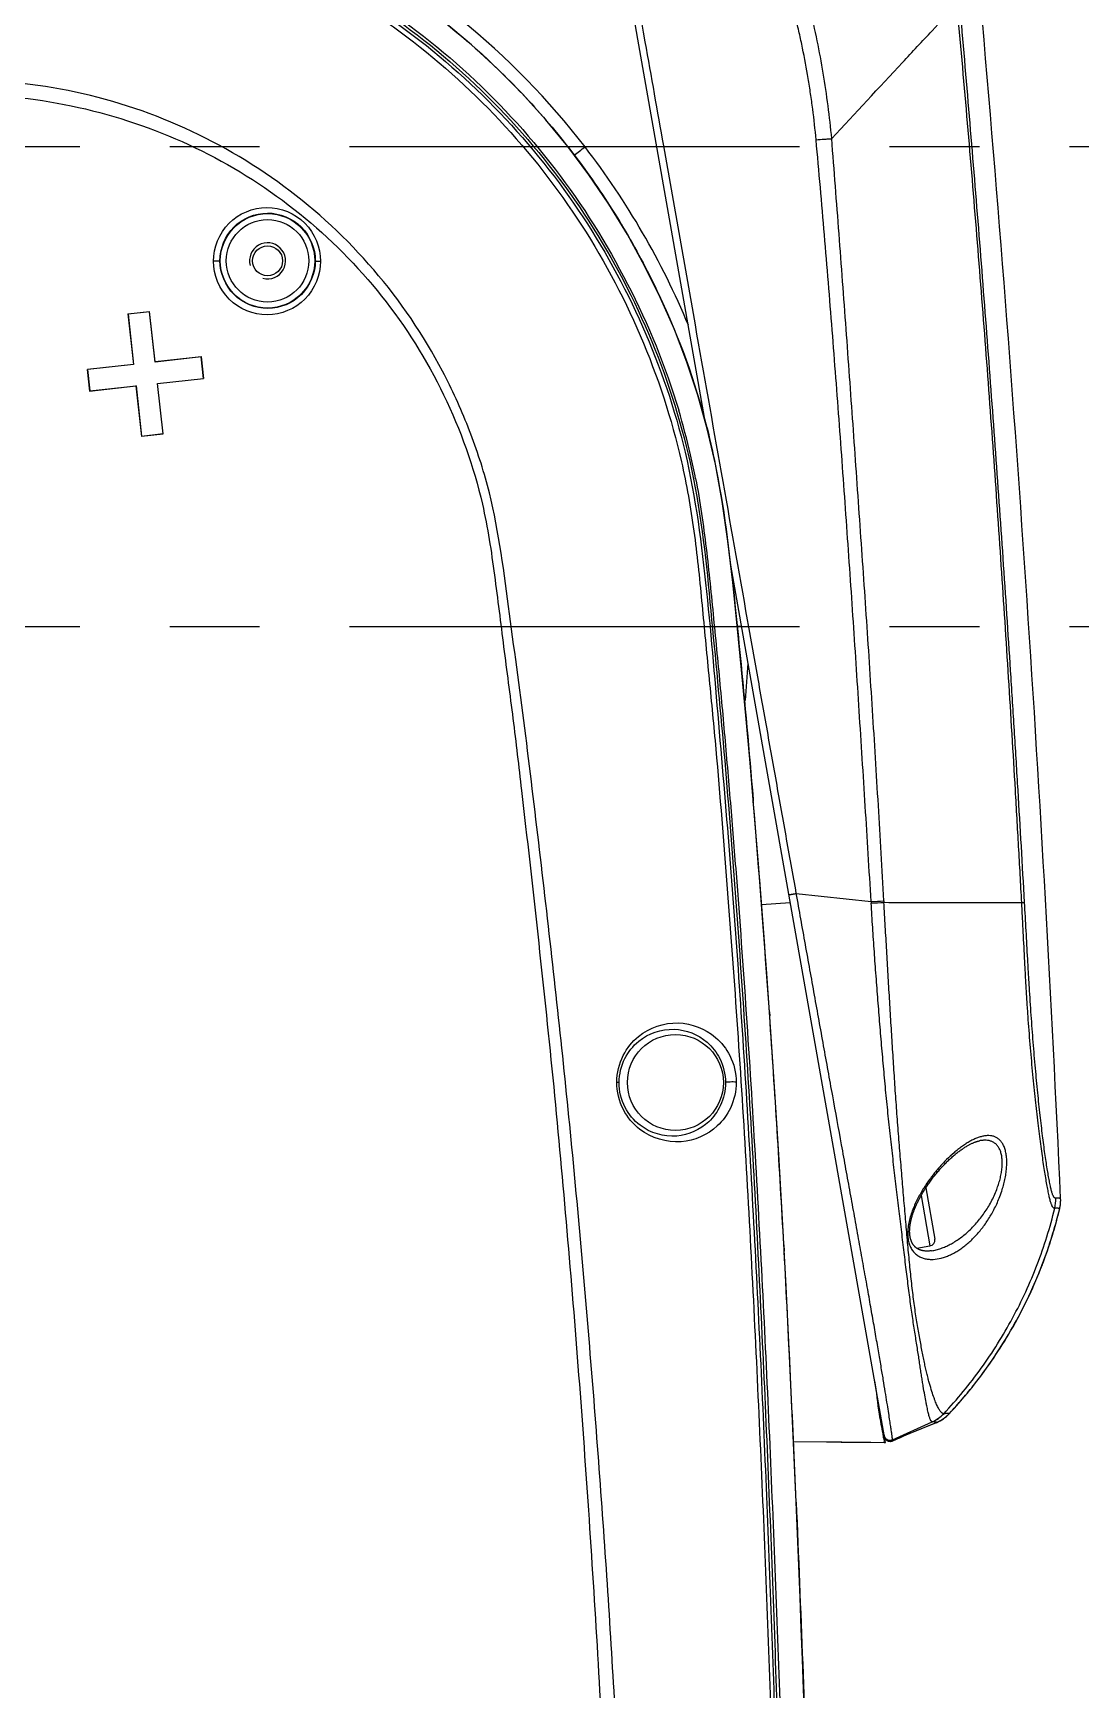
# Model space of a CAD drawing. Header units: millimetres. Extents: x 5828 to 6704, y 123 to 421.
# Drawn here: x 6558.09 to 6562.46, y 360.42 to 367.33 of the extents above; entities that cross this region are included whole.
import ezdxf

# ---------------------------------------------------------------- set-up
doc = ezdxf.new("R2010")
doc.units = ezdxf.units.MM
doc.linetypes.add('CENTER', pattern=[0.6, 0.375, -0.075, 0.075, -0.075])
for name, color, linetype in [('中心线', 7, 'Continuous'), ('外形图', 7, 'Continuous'), ('运动范围', 7, 'Continuous')]:
    doc.layers.add(name, color=color, linetype=linetype)

msp = doc.modelspace()

# ---------------------------------------------------------------- linework, layer by layer
at = {"layer": '中心线', "linetype": 'CENTER', "ltscale": 5}
for p, q in [((6564.2883, 366.8553), (6521.5298, 366.8553)), ((6564.2883, 364.8553), (6553.5422, 364.8553))]:
    msp.add_line(p, q, dxfattribs=at)
at = {"layer": '外形图', "linetype": 'ByBlock'}
for p, q in [((6560.8972, 365.7036), (6560.2181, 369.5553)), ((6560.8542, 366.1137), (6560.7222, 366.8603)), ((6558.4894, 366.1588), (6558.5794, 366.1688)), ((6558.4899, 366.1584), (6558.4894, 366.1588)), ((6558.4894, 366.1588), (6558.5127, 365.9487)), ((6558.579, 366.1683), (6558.4899, 366.1584)), ((6558.4899, 366.1584), (6558.5132, 365.9483)), ((6558.579, 366.1683), (6558.5794, 366.1688)), ((6558.6024, 365.9582), (6558.579, 366.1683)), ((6558.6027, 365.9587), (6558.5794, 366.1688)), ((6558.5132, 365.9483), (6558.3211, 365.927)), ((6558.5127, 365.9487), (6558.3217, 365.9275)), ((6558.5132, 365.9483), (6558.5127, 365.9487)), ((6558.7944, 365.9795), (6558.6024, 365.9582)), ((6558.6024, 365.9582), (6558.6027, 365.9587)), ((6558.7959, 365.9801), (6558.6027, 365.9587)), ((6558.7944, 365.9795), (6558.7948, 365.98)), ((6558.8043, 365.8904), (6558.7944, 365.9795)), ((6558.7948, 365.98), (6558.8048, 365.89)), ((6558.3211, 365.927), (6558.3206, 365.9274)), ((6558.3306, 365.8373), (6558.3206, 365.9274)), ((6558.3211, 365.927), (6558.331, 365.8378)), ((6558.6123, 365.869), (6558.8043, 365.8904)), ((6558.6127, 365.8686), (6558.8037, 365.8899)), ((6558.8043, 365.8904), (6558.8048, 365.89)), ((6558.3295, 365.8372), (6558.5227, 365.8586)), ((6558.331, 365.8378), (6558.3306, 365.8373)), ((6558.331, 365.8378), (6558.5231, 365.8591)), ((6558.5231, 365.8591), (6558.5227, 365.8586)), ((6558.5227, 365.8586), (6558.546, 365.6486)), ((6558.5231, 365.8591), (6558.5464, 365.649)), ((6558.6123, 365.869), (6558.6127, 365.8686)), ((6558.6356, 365.6589), (6558.6123, 365.869)), ((6558.6361, 365.6586), (6558.6127, 365.8686)), ((6560.9022, 365.6862), (6560.9025, 365.6851)), ((6560.9025, 365.6851), (6560.9028, 365.6841)), ((6558.6361, 365.6586), (6558.546, 365.6486)), ((6558.5464, 365.649), (6558.546, 365.6486)), ((6558.5464, 365.649), (6558.6356, 365.6589)), ((6558.6356, 365.6589), (6558.6361, 365.6586)), ((6561.6463, 361.4551), (6561.0015, 365.1124)), ((6561.0192, 364.9502), (6561.0208, 364.9352)), ((6561.0466, 364.8565), (6561.0284, 364.8565)), ((6561.076, 364.8615), (6561.0721, 364.8836)), ((6561.1035, 364.7068), (6561.076, 364.8615)), ((6561.095, 364.1368), (6561.0958, 364.1271)), ((6561.275, 363.7432), (6561.5868, 363.7094)), ((6561.1302, 363.6967), (6561.2496, 363.7053)), ((6562.2145, 363.7049), (6562.2264, 363.7056)), ((6561.1629, 363.2502), (6561.1641, 363.2336)), ((6561.8146, 362.5163), (6561.8523, 362.3027)), ((6561.795, 362.4838), (6561.832, 362.2738)), ((6562.3727, 362.4297), (6562.3727, 362.4298)), ((6562.3761, 362.4505), (6562.3761, 362.4506)), ((6562.3768, 362.461), (6562.3768, 362.4611)), ((6561.2229, 362.2791), (6561.2244, 362.2518)), ((6561.7776, 362.2642), (6561.832, 362.2738)), ((6562.2694, 362.1208), (6562.2694, 362.1208)), ((6561.86, 361.5387), (6561.6759, 361.4627)), ((6561.6761, 361.4662), (6561.8417, 361.5407)), ((6561.842, 361.5407), (6561.8417, 361.5407)), ((6561.8597, 361.5384), (6561.86, 361.5387)), ((6561.9123, 361.5748), (6561.9123, 361.5749)), ((6561.2632, 361.4584), (6561.4051, 361.4571)), ((6561.4011, 361.4578), (6561.4012, 361.4578)), ((6561.4012, 361.4578), (6561.4652, 361.457)), ((6561.4051, 361.4571), (6561.4101, 361.457)), ((6561.4101, 361.457), (6561.4147, 361.457)), ((6561.4101, 361.457), (6561.4138, 361.457)), ((6561.4138, 361.457), (6561.4154, 361.457)), ((6561.4146, 361.457), (6561.4624, 361.4566)), ((6561.4147, 361.457), (6561.4237, 361.4569)), ((6561.4154, 361.457), (6561.4174, 361.457)), ((6561.4174, 361.457), (6561.5488, 361.4559)), ((6561.4623, 361.4566), (6561.4744, 361.4565)), ((6561.4624, 361.4566), (6561.5862, 361.4556)), ((6561.4951, 361.4566), (6561.6417, 361.4549)), ((6561.6443, 361.4549), (6561.6464, 361.4549)), ((6561.6767, 361.4617), (6561.7072, 361.4752)), ((6561.7058, 361.4746), (6561.7088, 361.4759)), ((6561.7088, 361.4759), (6561.7229, 361.4818)), ((6561.7229, 361.4818), (6561.7496, 361.4929)), ((6561.7496, 361.4929), (6561.8014, 361.5143)), ((6561.2744, 361.2063), (6561.2744, 361.2063))]:
    msp.add_line(p, q, dxfattribs=at)
for points in [[(6560.9038, 365.6801), (6560.8644, 365.8206), (6560.8189, 365.958), (6560.7668, 366.0935), (6560.7079, 366.2277), (6560.6426, 366.36), (6560.571, 366.4897), (6560.4935, 366.6161), (6560.4105, 366.7385), (6560.3222, 366.8567), (6560.229, 366.9701), (6560.131, 367.0786), (6560.0282, 367.1823), (6559.9207, 367.2812), (6559.8086, 367.3752)], [(6561.2744, 361.2063), (6561.2608, 361.5145), (6561.2467, 361.815), (6561.2322, 362.1051), (6561.2171, 362.3851), (6561.2015, 362.6552), (6561.1853, 362.9157), (6561.1687, 363.1669), (6561.1517, 363.409), (6561.1344, 363.6422), (6561.1171, 363.8665), (6561.0997, 364.0816), (6561.0822, 364.2875), (6561.0643, 364.4852), (6561.0463, 364.6756), (6561.0283, 364.8601), (6561.01, 365.039), (6560.99, 365.2115), (6560.9662, 365.3767), (6560.9376, 365.5331), (6560.9038, 365.6801)], [(6561.8123, 362.5126), (6561.8148, 362.5165), (6561.8174, 362.5205), (6561.82, 362.5244), (6561.8227, 362.5284), (6561.8255, 362.5324), (6561.8282, 362.5363), (6561.8311, 362.5403), (6561.834, 362.5443), (6561.8369, 362.5483), (6561.8399, 362.5523), (6561.8429, 362.5563), (6561.8459, 362.5602), (6561.849, 362.5642), (6561.8522, 362.5681), (6561.8553, 362.5721), (6561.8586, 362.576), (6561.8618, 362.5799), (6561.8651, 362.5838), (6561.8684, 362.5876), (6561.8717, 362.5914), (6561.875, 362.5952), (6561.8784, 362.5989), (6561.8818, 362.6026), (6561.8852, 362.6063), (6561.8886, 362.6099), (6561.892, 362.6135), (6561.8954, 362.617), (6561.8989, 362.6205), (6561.9023, 362.6239), (6561.9058, 362.6273), (6561.9092, 362.6306), (6561.9126, 362.6339), (6561.9161, 362.6371), (6561.9195, 362.6402), (6561.9229, 362.6433), (6561.9263, 362.6463), (6561.9297, 362.6493), (6561.9331, 362.6522), (6561.9365, 362.655), (6561.9398, 362.6578), (6561.9432, 362.6604), (6561.9464, 362.663), (6561.9497, 362.6656), (6561.9529, 362.6681), (6561.9562, 362.6704), (6561.9593, 362.6728), (6561.9625, 362.675), (6561.9656, 362.6772), (6561.9687, 362.6794), (6561.9718, 362.6814), (6561.9748, 362.6834), (6561.9778, 362.6853), (6561.9808, 362.6872), (6561.9837, 362.6889), (6561.9865, 362.6906), (6561.9893, 362.6922), (6561.9921, 362.6938), (6561.9949, 362.6953), (6561.9975, 362.6967), (6562.0002, 362.6981), (6562.0028, 362.6994), (6562.0054, 362.7006), (6562.0079, 362.7018), (6562.0104, 362.7029), (6562.0128, 362.7039), (6562.0152, 362.7049), (6562.0176, 362.7059), (6562.0199, 362.7067), (6562.0222, 362.7076), (6562.0244, 362.7083), (6562.0266, 362.709), (6562.0287, 362.7097), (6562.0308, 362.7103), (6562.0328, 362.7108), (6562.0348, 362.7113), (6562.0368, 362.7118), (6562.0385, 362.7122)], [(6561.7717, 362.4365), (6561.7731, 362.4398), (6561.7745, 362.4431), (6561.776, 362.4465), (6561.7776, 362.4498), (6561.7792, 362.4533), (6561.7809, 362.4567), (6561.7826, 362.4602), (6561.7843, 362.4638), (6561.7862, 362.4674), (6561.788, 362.471), (6561.79, 362.4746), (6561.7919, 362.4783), (6561.794, 362.482), (6561.7961, 362.4857), (6561.7982, 362.4895), (6561.8004, 362.4933), (6561.8027, 362.4971), (6561.805, 362.5009), (6561.8074, 362.5048), (6561.8098, 362.5087), (6561.8123, 362.5126)], [(6561.7776, 362.2642), (6561.7762, 362.2652), (6561.7747, 362.2662), (6561.7734, 362.2673), (6561.7721, 362.2684), (6561.7708, 362.2695), (6561.7696, 362.2706), (6561.7685, 362.2717), (6561.7674, 362.2729), (6561.7663, 362.2741), (6561.7653, 362.2753), (6561.7643, 362.2765), (6561.7633, 362.2777), (6561.7624, 362.279), (6561.7615, 362.2802), (6561.7607, 362.2815), (6561.7599, 362.2828), (6561.7591, 362.2841), (6561.7584, 362.2854), (6561.7577, 362.2867), (6561.757, 362.288), (6561.7563, 362.2893), (6561.7557, 362.2906), (6561.7551, 362.292), (6561.7546, 362.2933), (6561.754, 362.2947), (6561.7535, 362.2961), (6561.753, 362.2975), (6561.7525, 362.299), (6561.7521, 362.3004), (6561.7516, 362.3019), (6561.7512, 362.3034), (6561.7508, 362.3049), (6561.7504, 362.3064), (6561.7501, 362.308), (6561.7498, 362.3095), (6561.7495, 362.3111), (6561.7492, 362.3127), (6561.7489, 362.3143), (6561.7487, 362.3159), (6561.7484, 362.3176), (6561.7482, 362.3192), (6561.7481, 362.3209), (6561.7479, 362.3226), (6561.7478, 362.3243), (6561.7477, 362.3261), (6561.7476, 362.3279), (6561.7475, 362.3297), (6561.7474, 362.3316), (6561.7474, 362.3334), (6561.7474, 362.3353), (6561.7474, 362.3372), (6561.7475, 362.3392), (6561.7475, 362.3412), (6561.7476, 362.3432), (6561.7477, 362.3452), (6561.7479, 362.3472), (6561.748, 362.3493), (6561.7482, 362.3514), (6561.7484, 362.3535), (6561.7487, 362.3556), (6561.749, 362.3578), (6561.7492, 362.36), (6561.7496, 362.3623), (6561.7499, 362.3646), (6561.7503, 362.3669), (6561.7507, 362.3692), (6561.7512, 362.3716), (6561.7517, 362.3741), (6561.7522, 362.3765), (6561.7527, 362.379), (6561.7533, 362.3815), (6561.7539, 362.3841), (6561.7546, 362.3867), (6561.7553, 362.3893), (6561.756, 362.392), (6561.7567, 362.3947), (6561.7575, 362.3974), (6561.7583, 362.4002), (6561.7592, 362.403), (6561.7601, 362.4059), (6561.7611, 362.4088), (6561.7621, 362.4117), (6561.7631, 362.4147), (6561.7642, 362.4177), (6561.7653, 362.4207), (6561.7665, 362.4238), (6561.7677, 362.427), (6561.769, 362.4301), (6561.7703, 362.4333), (6561.7717, 362.4365)], [(6562.2989, 362.1927), (6562.3048, 362.2083), (6562.3106, 362.224), (6562.3162, 362.2397), (6562.3217, 362.2554), (6562.3271, 362.2711), (6562.3323, 362.2869), (6562.3374, 362.3027), (6562.3423, 362.3185), (6562.3471, 362.3343), (6562.3517, 362.3502), (6562.3562, 362.3661), (6562.3605, 362.382), (6562.3647, 362.398), (6562.3688, 362.4139), (6562.3727, 362.4297)], [(6562.3727, 362.4297), (6562.3732, 362.4321), (6562.3737, 362.4345), (6562.3742, 362.437), (6562.3747, 362.4394), (6562.3751, 362.4419), (6562.3754, 362.4443), (6562.3757, 362.4468), (6562.376, 362.4493)], [(6562.376, 362.4493), (6562.3762, 362.4518), (6562.3764, 362.4543), (6562.3766, 362.4567), (6562.3767, 362.4592)], [(6562.3767, 362.4592), (6562.3768, 362.4617), (6562.3768, 362.4642), (6562.3768, 362.4667), (6562.3767, 362.4692), (6562.3767, 362.4716)], [(6561.8388, 362.2539), (6561.8363, 362.2536), (6561.8336, 362.2533), (6561.831, 362.253), (6561.8284, 362.2528), (6561.8259, 362.2527), (6561.8234, 362.2526), (6561.8209, 362.2525), (6561.8185, 362.2526), (6561.8161, 362.2526), (6561.8138, 362.2528), (6561.8115, 362.2529), (6561.8093, 362.2532), (6561.8071, 362.2535), (6561.805, 362.2538), (6561.8028, 362.2542), (6561.8008, 362.2546), (6561.7987, 362.2551), (6561.7967, 362.2556), (6561.7947, 362.2562), (6561.7928, 362.2568), (6561.791, 362.2574), (6561.7891, 362.2581), (6561.7873, 362.2589), (6561.7856, 362.2597), (6561.7839, 362.2605), (6561.7823, 362.2614), (6561.7807, 362.2623), (6561.7791, 362.2632), (6561.7776, 362.2642)], [(6562.267, 362.1152), (6562.2737, 362.1306), (6562.2802, 362.1461), (6562.2866, 362.1616), (6562.2928, 362.1772), (6562.2989, 362.1927)], [(6561.9123, 361.5748), (6561.9214, 361.5846), (6561.9325, 361.5967), (6561.9435, 361.6089), (6561.9543, 361.6213), (6561.9651, 361.6337), (6561.9758, 361.6463), (6561.9864, 361.6589), (6561.9969, 361.6717), (6562.0074, 361.6846), (6562.0177, 361.6977), (6562.0279, 361.7108), (6562.038, 361.724), (6562.048, 361.7373), (6562.0579, 361.7508), (6562.0677, 361.7643), (6562.0774, 361.778), (6562.087, 361.7917), (6562.0964, 361.8055), (6562.1058, 361.8195), (6562.115, 361.8335), (6562.1242, 361.8477), (6562.1332, 361.8619), (6562.1421, 361.8762), (6562.1509, 361.8906), (6562.1595, 361.9051), (6562.168, 361.9196), (6562.1765, 361.9343), (6562.1847, 361.949), (6562.1929, 361.9638), (6562.2009, 361.9787), (6562.2088, 361.9936), (6562.2166, 362.0086), (6562.2242, 362.0237), (6562.2317, 362.0388), (6562.239, 362.054), (6562.2462, 362.0692), (6562.2533, 362.0845), (6562.2602, 362.0998), (6562.267, 362.1152)], [(6561.8014, 361.5143), (6561.8493, 361.5341), (6561.8527, 361.5356), (6561.8563, 361.537), (6561.8607, 361.5389)], [(6561.8607, 361.5389), (6561.8618, 361.5393), (6561.8629, 361.5398), (6561.864, 361.5403), (6561.865, 361.5408), (6561.8661, 361.5412), (6561.8672, 361.5418), (6561.8683, 361.5423), (6561.8693, 361.5428), (6561.8704, 361.5434), (6561.8715, 361.5439), (6561.8726, 361.5445), (6561.8737, 361.5451), (6561.8748, 361.5457), (6561.8759, 361.5463), (6561.8771, 361.5469), (6561.8782, 361.5476), (6561.8793, 361.5483), (6561.8805, 361.5489), (6561.8816, 361.5497), (6561.8828, 361.5504), (6561.884, 361.5511), (6561.8852, 361.5519), (6561.8863, 361.5527), (6561.8875, 361.5535), (6561.8888, 361.5544), (6561.89, 361.5552), (6561.8912, 361.5561), (6561.8925, 361.557), (6561.8937, 361.558), (6561.895, 361.559), (6561.8963, 361.56), (6561.8976, 361.561), (6561.8989, 361.5621), (6561.9002, 361.5632), (6561.9015, 361.5643), (6561.9028, 361.5655), (6561.9041, 361.5667), (6561.9055, 361.568), (6561.9068, 361.5693), (6561.9082, 361.5706), (6561.9096, 361.572), (6561.9109, 361.5734), (6561.9123, 361.5748)], [(6561.4017, 361.4578), (6561.4024, 361.4577), (6561.4129, 361.4576), (6561.4296, 361.4574), (6561.5675, 361.4558)], [(6561.6419, 361.4802), (6561.642, 361.4797), (6561.6421, 361.4792), (6561.6422, 361.4787), (6561.6424, 361.4782), (6561.6425, 361.4776), (6561.6427, 361.477), (6561.6429, 361.4764), (6561.6431, 361.4758), (6561.6434, 361.4752), (6561.6436, 361.4746), (6561.6439, 361.474), (6561.6442, 361.4734), (6561.6445, 361.4728), (6561.6448, 361.4722), (6561.6451, 361.4717), (6561.6454, 361.4711), (6561.6458, 361.4706), (6561.6462, 361.47), (6561.6466, 361.4695), (6561.647, 361.469), (6561.6474, 361.4685), (6561.6478, 361.468), (6561.6482, 361.4675), (6561.6487, 361.467), (6561.6491, 361.4666), (6561.6496, 361.4661), (6561.6501, 361.4657), (6561.6506, 361.4653), (6561.6511, 361.4649), (6561.6516, 361.4645), (6561.6521, 361.4641), (6561.6527, 361.4637), (6561.6532, 361.4634), (6561.6538, 361.463), (6561.6543, 361.4627), (6561.6549, 361.4624), (6561.6555, 361.4621), (6561.6561, 361.4618), (6561.6567, 361.4615), (6561.6573, 361.4613), (6561.6579, 361.4611), (6561.6585, 361.4608), (6561.6591, 361.4606), (6561.6597, 361.4605), (6561.6604, 361.4603), (6561.661, 361.4601), (6561.6616, 361.46), (6561.6623, 361.4599), (6561.6629, 361.4598), (6561.6636, 361.4597), (6561.6642, 361.4596), (6561.6649, 361.4596), (6561.6655, 361.4595), (6561.6662, 361.4595), (6561.6668, 361.4595), (6561.6675, 361.4595), (6561.6681, 361.4596), (6561.6688, 361.4596), (6561.6694, 361.4597), (6561.67, 361.4598), (6561.6707, 361.4599), (6561.6713, 361.46), (6561.672, 361.4601), (6561.6726, 361.4603), (6561.6732, 361.4604), (6561.6739, 361.4606), (6561.6745, 361.4608), (6561.6751, 361.461), (6561.6757, 361.4612), (6561.6763, 361.4615), (6561.6767, 361.4617)], [(6561.3384, 359.4874), (6561.3347, 359.598), (6561.3309, 359.7104), (6561.327, 359.8248), (6561.323, 359.941), (6561.3189, 360.0591), (6561.3146, 360.1791), (6561.3101, 360.301), (6561.3056, 360.4248), (6561.3008, 360.5506), (6561.2959, 360.6784), (6561.2908, 360.8082), (6561.2855, 360.94), (6561.28, 361.0738), (6561.2744, 361.2063)]]:
    msp.add_lwpolyline(points, dxfattribs=at)
for centre, radius in [((6559.0712, 366.3803), 0.1969), ((6559.0712, 366.3803), 0.1719), ((6559.0712, 366.3803), 0.0625), ((6560.7712, 362.9553), 0.2)]:
    msp.add_circle(centre, radius, dxfattribs=at)
for centre, radius, start, end in [((6445.3335, 357.1629), 117.1634, 2.596984, 5.04035), ((6556.0889, 372.441), 7.0526, 307.1585, 307.62565), ((6557.7826, 364.8456), 3.2956, 22.59025, 37.57558), ((6559.0712, 366.3803), 0.075, 255, 195), ((6558.0274, 364.9267), 2.88, 12.94682, 16.77456), ((6557.9557, 364.9103), 2.9535, 10.96899, 12.94431), ((6557.8179, 364.8482), 3.259, 354.71828, 357.44623), ((6498.9636, 358.9355), 62.3487, 3.968185, 4.776449), ((6561.2012, 370.5826), 6.884, 273.21122, 273.65302), ((6563.9712, 363.843), 2.3881, 183.20756, 183.36419), ((6561.2444, 369.5156), 5.8228, 273.37492, 273.89729), ((6563.9526, 363.844), 2.3165, 183.2515, 183.4083), ((6495.6437, 358.7155), 65.6759, 3.110416, 3.94465), ((6561.6485, 362.661), 0.508, 338.28654, 341.78998), ((6560.5437, 362.8693), 1.881, 339.0512, 346.48725), ((6562.2062, 362.4662), 0.1501, 346.48301, 2.60196), ((6562.2268, 362.4648), 0.15, 346.49409, 354.52398), ((6562.2268, 362.4648), 0.15, 354.56724, 358.54239), ((6562.2268, 362.4648), 0.1501, 358.59486, 2.59627), ((6561.8277, 362.2984), 0.025, 280, 10), ((6468.8644, 357.312), 92.492, 2.413124, 3.061498), ((6560.5174, 362.879), 1.9091, 336.59898, 339.06062), ((6561.7799, 361.6772), 0.1498, 294.38787, 316.85741), ((6561.7801, 361.6772), 0.1499, 294.37652, 316.84643), ((6561.8028, 361.6773), 0.15, 292.42569, 316.90664), ((6561.8891, 361.5688), 0.00593, 87.29034, 89.63587), ((6561.6663, 361.4858), 0.025, 190.00007, 292.42574)]:
    msp.add_arc(centre, radius, start, end, dxfattribs=at)
for points, knots in [([(6561.4226, 366.8898), (6561.4184, 366.9354), (6561.4083, 367.0266), (6561.388, 367.1626), (6561.3628, 367.2979), (6561.3328, 367.4322), (6561.2977, 367.5652), (6561.2641, 367.6748), (6561.2343, 367.7616), (6561.2025, 367.8476), (6561.1589, 367.9536), (6561.1094, 368.0571), (6561.066, 368.1379), (6561.0314, 368.1974), (6560.9946, 368.2555), (6560.9555, 368.3121), (6560.9208, 368.3577), (6560.8916, 368.3931), (6560.8615, 368.4277), (6560.822, 368.4692), (6560.7714, 368.5158), (6560.7175, 368.5585), (6560.6602, 368.5966), (6560.5999, 368.6294), (6560.5471, 368.6517), (6560.5038, 368.6662), (6560.4598, 368.6784), (6560.4261, 368.6848), (6560.4034, 368.6878)], [0, 0, 0, 0, 0.06253, 0.125063, 0.187596, 0.250131, 0.312666, 0.375202, 0.406471, 0.437741, 0.500276, 0.562809, 0.594079, 0.625349, 0.656618, 0.687887, 0.719153, 0.734786, 0.750418, 0.781674, 0.81292, 0.844153, 0.875367, 0.90656, 0.937729, 0.953309, 0.968882, 1, 1, 1, 1]), ([(6560.7222, 366.8603), (6560.6967, 367.0046), (6560.5947, 367.582), (6560.4928, 368.1593), (6560.4163, 368.5923)], [0, 0, 0, 0, 0.250058, 1, 1, 1, 1]), ([(6561.3575, 366.8847), (6561.3537, 366.9275), (6561.3467, 366.9916), (6561.3348, 367.0768), (6561.3214, 367.1617), (6561.3057, 367.2463), (6561.2876, 367.3303), (6561.2679, 367.4141), (6561.2459, 367.4972), (6561.2213, 367.5796), (6561.1951, 367.6615), (6561.159, 367.7628), (6561.1098, 367.8821), (6561.0636, 367.9792), (6561.0231, 368.0551), (6560.991, 368.111), (6560.9569, 368.1658), (6560.9208, 368.2192), (6560.8825, 368.2711), (6560.8419, 368.3212), (6560.7988, 368.3692), (6560.753, 368.4146), (6560.7043, 368.4568), (6560.6525, 368.4951), (6560.6068, 368.5232), (6560.5687, 368.5429), (6560.5394, 368.5563), (6560.5095, 368.568), (6560.4789, 368.578), (6560.4479, 368.5863), (6560.4269, 368.5905), (6560.4163, 368.5923)], [0, 0, 0, 0, 0.062531, 0.093799, 0.125069, 0.187607, 0.218878, 0.25015, 0.312691, 0.343963, 0.375236, 0.437776, 0.500315, 0.562849, 0.594118, 0.625384, 0.656649, 0.687911, 0.71917, 0.750423, 0.78167, 0.812909, 0.844136, 0.875348, 0.90654, 0.922133, 0.93772, 0.9533, 0.968874, 0.984441, 1, 1, 1, 1]), ([(6560.3945, 366.8553), (6560.0933, 367.2456), (6559.2988, 367.8966), (6557.805, 368.2258), (6556.3193, 367.8801), (6555.5143, 367.2426), (6555.2081, 366.8553)], [0, 0, 0, 0, 0.250018, 0.49944, 0.74963, 1, 1, 1, 1]), ([(6554.5904, 364.6885), (6554.5793, 364.8844), (6554.5956, 365.2794), (6554.7261, 365.8568), (6554.9595, 366.4013), (6555.2887, 366.8936), (6555.7022, 367.3176), (6556.1852, 367.6602), (6556.7227, 367.9091), (6557.2966, 368.0554), (6557.8876, 368.0942), (6558.4757, 368.0244), (6559.0413, 367.8487), (6559.5655, 367.5731), (6559.953, 367.2667), (6560.2245, 366.9822), (6560.4074, 366.7506), (6560.5683, 366.5029), (6560.752, 366.1554), (6560.854, 365.8764), (6560.9022, 365.6862)], [0, 0, 0, 0, 0.062474, 0.124992, 0.187471, 0.249965, 0.312459, 0.374952, 0.437444, 0.499935, 0.562426, 0.624918, 0.687411, 0.749903, 0.812399, 0.843674, 0.87494, 0.906218, 0.937526, 1, 1, 1, 1]), ([(6554.685, 364.6228), (6554.6771, 364.7172), (6554.6706, 364.9073), (6554.6901, 365.1919), (6554.7347, 365.4737), (6554.8029, 365.7505), (6554.8958, 366.0198), (6555.0526, 366.366), (6555.3092, 366.7696), (6555.6999, 367.1903), (6556.1601, 367.5344), (6556.6753, 367.7889), (6557.2281, 367.9445), (6557.7999, 367.9961), (6558.3714, 367.9425), (6558.9234, 367.7864), (6559.4376, 367.5336), (6559.8965, 367.1926), (6560.2836, 366.7733), (6560.5864, 366.2909), (6560.7303, 365.9389), (6560.7848, 365.7579)], [0, 0, 0, 0, 0.031192, 0.062464, 0.093753, 0.124984, 0.156175, 0.187381, 0.249905, 0.312615, 0.375336, 0.43801, 0.500658, 0.563289, 0.625908, 0.688516, 0.751065, 0.813452, 0.875625, 0.937779, 1, 1, 1, 1]), ([(6555.9624, 356.048), (6555.9181, 356.7966), (6555.8118, 357.9174), (6555.6096, 359.4037), (6555.4349, 360.5153), (6555.2417, 361.6239), (6555.0703, 362.5458), (6554.929, 363.2827), (6554.8403, 363.7431), (6554.7684, 364.1116), (6554.7159, 364.3887), (6554.6847, 364.67), (6554.681, 365.0473), (6554.7387, 365.5175), (6554.9093, 366.0594), (6555.1753, 366.5617), (6555.6434, 367.1547), (6556.4194, 367.7221), (6557.3472, 367.9749), (6558.1035, 367.969), (6558.8463, 367.8273), (6559.7083, 367.3995), (6560.4871, 366.5539), (6560.7736, 365.8387), (6560.8468, 365.4708)], [0, 0, 0, 0, 0.124792, 0.187203, 0.249618, 0.312039, 0.374464, 0.405678, 0.436894, 0.452504, 0.468149, 0.483833, 0.499525, 0.530866, 0.562212, 0.593557, 0.624907, 0.687364, 0.749846, 0.781227, 0.812611, 0.875106, 0.937561, 1, 1, 1, 1]), ([(6555.9633, 356.2149), (6555.9164, 356.9525), (6555.8069, 358.0566), (6555.6044, 359.5208), (6555.4301, 360.6158), (6555.2397, 361.7081), (6555.0676, 362.6158), (6554.9323, 363.3426), (6554.8249, 363.8863), (6554.7102, 364.4293), (6554.6804, 364.9859), (6554.7543, 365.5385), (6554.9799, 366.244), (6555.4956, 367.0328), (6556.4033, 367.7003), (6557.3099, 367.9574), (6558.0507, 367.9624), (6558.7808, 367.8362), (6559.6335, 367.4369), (6560.2916, 366.7625), (6560.6483, 366.1137), (6560.7692, 365.7619), (6560.8114, 365.5821)], [0, 0, 0, 0, 0.125159, 0.187747, 0.250335, 0.312923, 0.375511, 0.406802, 0.438102, 0.469394, 0.50069, 0.531981, 0.563267, 0.625585, 0.687907, 0.750225, 0.78151, 0.812795, 0.875116, 0.937434, 0.968715, 1, 1, 1, 1]), ([(6555.98, 356.2159), (6555.9324, 356.9498), (6555.8243, 358.0485), (6555.6242, 359.5059), (6555.4521, 360.596), (6555.2625, 361.6832), (6555.0941, 362.5874), (6554.9557, 363.3101), (6554.8688, 363.7617), (6554.7982, 364.1231), (6554.7461, 364.395), (6554.716, 364.6713), (6554.7124, 365.0417), (6554.768, 365.5034), (6554.9878, 366.2114), (6555.4969, 367.006), (6556.4024, 367.6805), (6557.3104, 367.9405), (6558.0529, 367.9447), (6558.7837, 367.816), (6559.636, 367.4101), (6560.4162, 366.5961), (6560.7142, 365.902), (6560.796, 365.5431)], [0, 0, 0, 0, 0.124757, 0.187152, 0.249555, 0.311958, 0.374375, 0.405585, 0.436791, 0.452386, 0.46806, 0.483749, 0.499459, 0.530817, 0.562181, 0.624674, 0.687214, 0.749761, 0.781163, 0.81256, 0.875074, 0.937549, 1, 1, 1, 1]), ([(6561.4226, 366.8898), (6561.521, 366.9957), (6561.6604, 367.1456), (6561.8344, 367.3325), (6561.91, 367.4136), (6561.9446, 367.4507)], [0, 0, 0, 0, 0.565872, 0.801626, 1, 1, 1, 1]), ([(6562.2145, 363.7049), (6562.2103, 363.783), (6562.2017, 363.9392), (6562.1838, 364.2517), (6562.1603, 364.6422), (6562.1298, 365.1107), (6562.0973, 365.5791), (6562.0627, 366.0472), (6562.0259, 366.5153), (6561.9867, 366.9831), (6561.9589, 367.2949), (6561.9446, 367.4507)], [0, 0, 0, 0, 0.0625, 0.125, 0.249999, 0.374999, 0.499999, 0.624999, 0.749999, 0.875, 1, 1, 1, 1]), ([(6562.2264, 363.7056), (6562.2176, 363.8619), (6562.204, 364.0962), (6562.1849, 364.4086), (6562.1652, 364.721), (6562.1394, 365.1113), (6562.0956, 365.7357), (6562.0482, 366.3599), (6561.997, 366.9837), (6561.9703, 367.2955), (6561.9566, 367.4514)], [0, 0, 0, 0, 0.125, 0.187501, 0.250001, 0.375002, 0.500002, 0.750002, 0.875002, 1, 1, 1, 1]), ([(6560.5963, 355.7502), (6560.6029, 355.9206), (6560.6061, 356.2619), (6560.6185, 356.9442), (6560.6103, 357.7974), (6560.592, 358.8211), (6560.5487, 359.8441), (6560.4906, 360.8664), (6560.4138, 361.8875), (6560.3368, 362.7373), (6560.2643, 363.4161), (6560.2051, 363.9245), (6560.1449, 364.433), (6560.0749, 364.9394), (6560.0206, 365.3644), (6559.9111, 365.6887), (6559.7699, 365.9996), (6559.5283, 366.3554), (6559.1508, 366.7059), (6558.7046, 366.9639), (6558.0506, 367.1654), (6557.1718, 367.1293), (6556.4009, 366.7072), (6555.9431, 366.1991), (6555.6927, 365.7484), (6555.5475, 365.254), (6555.5259, 364.9103), (6555.5348, 364.74)], [0, 0, 0, 0, 0.031284, 0.062572, 0.125154, 0.187742, 0.250333, 0.312924, 0.375517, 0.438108, 0.469403, 0.500697, 0.531989, 0.563277, 0.594551, 0.610205, 0.625854, 0.657098, 0.68832, 0.719548, 0.7508, 0.812931, 0.875006, 0.906225, 0.937467, 0.968726, 1, 1, 1, 1]), ([(6556.7959, 355.8435), (6556.7881, 356.1688), (6556.761, 356.8192), (6556.6964, 357.7937), (6556.6079, 358.7666), (6556.4927, 359.7369), (6556.3565, 360.7044), (6556.2249, 361.508), (6556.1055, 362.1482), (6556.0113, 362.6273), (6555.9121, 363.1054), (6555.8029, 363.5812), (6555.6977, 364.057), (6555.5665, 364.5272), (6555.5493, 365.0177), (6555.6376, 365.4988), (6555.8309, 365.9487), (6556.2097, 366.4758), (6556.887, 366.9593), (6557.8638, 367.144), (6558.8286, 366.9019), (6559.603, 366.2795), (6559.8941, 365.6786), (6559.9666, 365.3657)], [0, 0, 0, 0, 0.062775, 0.125581, 0.188407, 0.251241, 0.314071, 0.376903, 0.408314, 0.439719, 0.471122, 0.502509, 0.533895, 0.565185, 0.596393, 0.627624, 0.658854, 0.690047, 0.752034, 0.814057, 0.876061, 0.938032, 1, 1, 1, 1]), ([(6561.3575, 366.8847), (6561.3689, 366.8856), (6561.3856, 366.887), (6561.4073, 366.8886), (6561.4176, 366.8894), (6561.4226, 366.8898)], [0, 0, 0, 0, 0.52416, 0.769863, 1, 1, 1, 1]), ([(6561.5868, 363.7094), (6561.5828, 363.7756), (6561.5748, 363.908), (6561.5624, 364.1066), (6561.5499, 364.3052), (6561.5373, 364.5037), (6561.5244, 364.7023), (6561.5067, 364.967), (6561.4884, 365.2317), (6561.4695, 365.4964), (6561.455, 365.6948), (6561.4401, 365.8933), (6561.4247, 366.0916), (6561.4088, 366.29), (6561.3923, 366.4883), (6561.3752, 366.6865), (6561.3635, 366.8186), (6561.3575, 366.8847)], [0, 0, 0, 0, 0.062495, 0.124992, 0.187491, 0.249992, 0.312494, 0.374997, 0.500004, 0.562508, 0.625011, 0.687513, 0.750014, 0.812514, 0.875011, 0.937507, 1, 1, 1, 1]), ([(6561.6398, 363.7126), (6561.6361, 363.7788), (6561.6286, 363.9113), (6561.6171, 364.11), (6561.6051, 364.3087), (6561.5927, 364.5073), (6561.5799, 364.706), (6561.5623, 364.9708), (6561.544, 365.2356), (6561.5255, 365.5003), (6561.5067, 365.7651), (6561.4876, 366.0298), (6561.4681, 366.2945), (6561.4532, 366.493), (6561.438, 366.6914), (6561.4278, 366.8237), (6561.4226, 366.8898)], [0, 0, 0, 0, 0.062495, 0.124993, 0.187492, 0.249993, 0.312496, 0.375, 0.50001, 0.562516, 0.625021, 0.750027, 0.812526, 0.875022, 0.937514, 1, 1, 1, 1]), ([(6558.8457, 366.3786), (6558.8457, 366.4356), (6558.8936, 366.5543), (6559.0683, 366.6263), (6559.2438, 366.555), (6559.2923, 366.4358), (6559.2922, 366.3786)], [0, 0, 0, 0, 0.249828, 0.499007, 0.749154, 1, 1, 1, 1]), ([(6558.8729, 366.3803), (6558.8729, 366.4309), (6558.9156, 366.5364), (6559.0709, 366.6004), (6559.2271, 366.5373), (6559.2704, 366.4312), (6559.2703, 366.3803)], [0, 0, 0, 0, 0.249458, 0.498659, 0.749024, 1, 1, 1, 1]), ([(6558.8729, 366.3803), (6558.8727, 366.3795), (6558.8688, 366.3798), (6558.8611, 366.3782), (6558.852, 366.3786), (6558.8457, 366.3786)], [0, 0, 0, 0, 0.084092, 0.307277, 1, 1, 1, 1]), ([(6559.2922, 366.3786), (6559.2921, 366.3217), (6559.2441, 366.2034), (6559.0697, 366.1315), (6558.8944, 366.2025), (6558.8457, 366.3215), (6558.8457, 366.3786)], [0, 0, 0, 0, 0.249617, 0.49864, 0.749054, 1, 1, 1, 1]), ([(6559.2703, 366.3803), (6559.2703, 366.3298), (6559.2275, 366.2247), (6559.0725, 366.1607), (6558.9164, 366.2236), (6558.873, 366.3294), (6558.8729, 366.3803)], [0, 0, 0, 0, 0.2493, 0.498324, 0.748956, 1, 1, 1, 1]), ([(6559.2703, 366.3803), (6559.2705, 366.3797), (6559.2733, 366.3797), (6559.2795, 366.3784), (6559.2869, 366.3786), (6559.2922, 366.3786)], [0, 0, 0, 0, 0.076262, 0.283665, 1, 1, 1, 1]), ([(6561.0721, 364.8836), (6561.0357, 365.0886), (6560.9631, 365.4986), (6560.8905, 365.9087), (6560.8542, 366.1137)], [0, 0, 0, 0, 0.500003, 1, 1, 1, 1]), ([(6560.9028, 365.6841), (6560.9179, 365.6242), (6560.971, 365.3819), (6560.9997, 365.1351), (6561.0192, 364.9502)], [0, 0, 0, 0, 0.249665, 1, 1, 1, 1]), ([(6560.796, 365.5431), (6560.8178, 365.4476), (6560.8515, 365.2547), (6560.8806, 364.9632), (6560.9081, 364.672), (6560.9463, 364.2841), (6560.9846, 363.7983), (6561.0431, 363.021), (6561.0983, 362.0481), (6561.15, 360.8801), (6561.1893, 359.7116), (6561.2237, 358.5431), (6561.2576, 357.3747), (6561.2825, 356.5958), (6561.2975, 356.2065)], [0, 0, 0, 0, 0.031412, 0.062685, 0.093948, 0.125203, 0.187693, 0.250199, 0.375187, 0.50017, 0.625142, 0.750104, 0.875055, 1, 1, 1, 1]), ([(6560.8114, 365.5821), (6560.8561, 365.3916), (6560.905, 365.002), (6560.9532, 364.4173), (6561.0042, 363.8324), (6561.0589, 363.0515), (6561.1151, 362.0746), (6561.1654, 360.9015), (6561.2042, 359.728), (6561.238, 358.5543), (6561.273, 357.3807), (6561.299, 356.5983), (6561.3151, 356.2073)], [0, 0, 0, 0, 0.062493, 0.124987, 0.18749, 0.24999, 0.374991, 0.499993, 0.624994, 0.749996, 0.874998, 1, 1, 1, 1]), ([(6560.8468, 365.4708), (6560.8852, 365.2775), (6560.9219, 364.8845), (6560.9784, 364.2973), (6561.0234, 363.709), (6561.0793, 362.9246), (6561.1322, 361.9429), (6561.1814, 360.7643), (6561.2193, 359.5854), (6561.2527, 358.4064), (6561.2883, 357.2276), (6561.3151, 356.4418), (6561.3321, 356.049)], [0, 0, 0, 0, 0.062636, 0.125137, 0.18764, 0.250141, 0.375137, 0.500125, 0.625104, 0.750076, 0.875037, 1, 1, 1, 1]), ([(6560.8553, 365.4723), (6560.8739, 365.3762), (6560.8948, 365.2307), (6560.9156, 365.0359), (6560.935, 364.841), (6560.9587, 364.5972), (6560.9848, 364.3045), (6561.0093, 364.0116), (6561.0402, 363.621), (6561.0745, 363.1322), (6561.11, 362.5453), (6561.1411, 361.9581), (6561.168, 361.3705), (6561.1914, 360.7826), (6561.2123, 360.1944), (6561.2382, 359.4097), (6561.2619, 358.6247), (6561.2847, 357.8393), (6561.3028, 357.25), (6561.324, 356.6605), (6561.3403, 356.2675), (6561.3484, 356.0709)], [0, 0, 0, 0, 0.031179, 0.046783, 0.062388, 0.09359, 0.124795, 0.156001, 0.187206, 0.249626, 0.312059, 0.3745, 0.436953, 0.499425, 0.561916, 0.624427, 0.749514, 0.812095, 0.874703, 0.937337, 1, 1, 1, 1]), ([(6559.9666, 365.3657), (6559.9892, 365.2683), (6560.0182, 365.0695), (6560.0546, 364.7709), (6560.0947, 364.4721), (6560.1415, 364.0729), (6560.1978, 363.5738), (6560.2615, 362.9743), (6560.3164, 362.374), (6560.3825, 361.573), (6560.4499, 360.5705), (6560.5107, 359.3665), (6560.541, 358.3622), (6560.5542, 357.5586), (6560.5625, 356.9559), (6560.5604, 356.4536), (6560.558, 356.0519), (6560.5568, 355.851), (6560.5543, 355.7507)], [0, 0, 0, 0, 0.031113, 0.062376, 0.093631, 0.124881, 0.187404, 0.249916, 0.312427, 0.374941, 0.499958, 0.624979, 0.749993, 0.812511, 0.875019, 0.937519, 0.968775, 1, 1, 1, 1]), ([(6561.0208, 364.9352), (6561.0278, 364.8687), (6561.0547, 364.6027), (6561.0783, 364.3365), (6561.095, 364.1368)], [0, 0, 0, 0, 0.250262, 1, 1, 1, 1]), ([(6561.275, 363.7432), (6561.2607, 363.8234), (6561.2392, 363.9439), (6561.2106, 364.1045), (6561.182, 364.2651), (6561.1463, 364.4659), (6561.1177, 364.6265), (6561.1035, 364.7068)], [0, 0, 0, 0, 0.249976, 0.374976, 0.499977, 0.749983, 1, 1, 1, 1]), ([(6561.2438, 363.7383), (6561.2438, 363.7383), (6561.2438, 363.7383), (6561.244, 363.7382), (6561.2442, 363.7382), (6561.2445, 363.7383), (6561.2448, 363.7383), (6561.2453, 363.7383), (6561.2458, 363.7384), (6561.2466, 363.7385), (6561.2479, 363.7386), (6561.2495, 363.7389), (6561.2515, 363.7392), (6561.2536, 363.7395), (6561.2559, 363.7399), (6561.2584, 363.7403), (6561.2611, 363.7407), (6561.2647, 363.7413), (6561.2694, 363.7421), (6561.2731, 363.7428), (6561.275, 363.7432)], [0, 0, 0, 0, 0.001769, 0.005849, 0.012448, 0.02158, 0.033232, 0.04737, 0.063951, 0.082925, 0.127792, 0.181389, 0.243014, 0.31186, 0.387022, 0.467512, 0.552274, 0.640191, 0.820842, 1, 1, 1, 1]), ([(6561.6761, 361.4662), (6561.676, 361.4666), (6561.6759, 361.4676), (6561.6757, 361.4696), (6561.6753, 361.4725), (6561.6748, 361.4762), (6561.6742, 361.481), (6561.6731, 361.4894), (6561.6712, 361.5028), (6561.6683, 361.5225), (6561.6646, 361.5473), (6561.66, 361.5777), (6561.6543, 361.614), (6561.6475, 361.6563), (6561.6395, 361.7051), (6561.6303, 361.7603), (6561.6198, 361.822), (6561.6081, 361.8898), (6561.5953, 361.9633), (6561.5814, 362.0419), (6561.5666, 362.1254), (6561.551, 362.213), (6561.5346, 362.3043), (6561.5175, 362.3987), (6561.4999, 362.4957), (6561.482, 362.5947), (6561.4575, 362.7298), (6561.4327, 362.8664), (6561.4077, 363.0044), (6561.3888, 363.1089), (6561.3698, 363.214), (6561.3508, 363.3194), (6561.3319, 363.4251), (6561.3065, 363.5664), (6561.2875, 363.6724), (6561.275, 363.7432)], [0, 0, 0, 0, 0.00053, 0.001385, 0.002612, 0.004242, 0.006299, 0.008803, 0.01526, 0.023811, 0.034637, 0.047894, 0.063719, 0.08224, 0.103572, 0.127803, 0.154926, 0.184754, 0.217073, 0.251681, 0.288384, 0.326983, 0.367207, 0.408783, 0.451468, 0.49505, 0.539351, 0.629572, 0.675273, 0.721249, 0.767433, 0.813775, 0.860238, 0.906785, 1, 1, 1, 1]), ([(6561.8417, 361.5407), (6561.8414, 361.5407), (6561.8407, 361.5409), (6561.8398, 361.5413), (6561.8388, 361.542), (6561.8378, 361.543), (6561.8368, 361.5442), (6561.8359, 361.5457), (6561.8349, 361.5474), (6561.8336, 361.5502), (6561.8319, 361.5545), (6561.8299, 361.5605), (6561.8278, 361.5676), (6561.8256, 361.5759), (6561.8234, 361.5855), (6561.821, 361.5963), (6561.8184, 361.6085), (6561.8147, 361.6273), (6561.8098, 361.6542), (6561.8048, 361.6836), (6561.8005, 361.7099), (6561.7971, 361.7317), (6561.7935, 361.7551), (6561.7899, 361.7798), (6561.786, 361.806), (6561.7818, 361.8334), (6561.7773, 361.8621), (6561.7725, 361.892), (6561.7676, 361.9231), (6561.7625, 361.9556), (6561.7575, 361.9894), (6561.7526, 362.0244), (6561.7477, 362.0607), (6561.7411, 362.1112), (6561.7346, 362.1632), (6561.7281, 362.2165), (6561.7232, 362.2578), (6561.7181, 362.3), (6561.7112, 362.3576), (6561.7024, 362.4313), (6561.6915, 362.5214), (6561.6824, 362.598), (6561.6753, 362.6602), (6561.6699, 362.7076), (6561.6647, 362.7553), (6561.6596, 362.8034), (6561.6546, 362.8519), (6561.6481, 362.9171), (6561.6404, 362.9992), (6561.6316, 363.0983), (6561.6233, 363.1981), (6561.6153, 363.2985), (6561.6075, 363.3992), (6561.6001, 363.5002), (6561.5933, 363.6015), (6561.5892, 363.6691), (6561.5872, 363.7029)], [0, 0, 0, 0, 0.000449, 0.000934, 0.001476, 0.002092, 0.002796, 0.003598, 0.004504, 0.005522, 0.007909, 0.01079, 0.01419, 0.018131, 0.022633, 0.027714, 0.033389, 0.039669, 0.054098, 0.071094, 0.080579, 0.090729, 0.101547, 0.113026, 0.125146, 0.137874, 0.151185, 0.165067, 0.179531, 0.194586, 0.210237, 0.226468, 0.24325, 0.260553, 0.296607, 0.315296, 0.334384, 0.353843, 0.373647, 0.414199, 0.455882, 0.498547, 0.520202, 0.542052, 0.56408, 0.58627, 0.608607, 0.631074, 0.67635, 0.721999, 0.767937, 0.814099, 0.860429, 0.906881, 0.953416, 1, 1, 1, 1]), ([(6561.6402, 363.7063), (6561.7512, 363.7061), (6561.9067, 363.7058), (6562.0981, 363.7053), (6562.1785, 363.705), (6562.2145, 363.7049)], [0, 0, 0, 0, 0.579948, 0.812118, 1, 1, 1, 1]), ([(6561.8892, 361.5747), (6561.8884, 361.5747), (6561.8865, 361.5751), (6561.8838, 361.5764), (6561.8809, 361.5786), (6561.8778, 361.5818), (6561.8745, 361.586), (6561.8711, 361.5912), (6561.8675, 361.5976), (6561.8637, 361.605), (6561.8597, 361.6136), (6561.8555, 361.6234), (6561.8512, 361.6345), (6561.845, 361.6517), (6561.8368, 361.6767), (6561.829, 361.704), (6561.8225, 361.7287), (6561.8175, 361.7494), (6561.8124, 361.7715), (6561.8074, 361.7951), (6561.8023, 361.8202), (6561.7972, 361.8468), (6561.792, 361.8747), (6561.7866, 361.9039), (6561.7813, 361.9345), (6561.776, 361.9665), (6561.7709, 361.9999), (6561.7661, 362.0346), (6561.7614, 362.0707), (6561.757, 362.1079), (6561.7527, 362.1463), (6561.7486, 362.1858), (6561.7447, 362.2263), (6561.7408, 362.2677), (6561.7371, 362.31), (6561.7333, 362.353), (6561.7295, 362.3967), (6561.7244, 362.4561), (6561.718, 362.5318), (6561.7103, 362.6241), (6561.7027, 362.7181), (6561.6953, 362.8136), (6561.6884, 362.9104), (6561.6819, 363.0081), (6561.6756, 363.1066), (6561.6695, 363.2057), (6561.6635, 363.3053), (6561.6575, 363.4053), (6561.6527, 363.4887), (6561.6488, 363.5556), (6561.645, 363.6225), (6561.6421, 363.6728), (6561.6402, 363.7063)], [0, 0, 0, 0, 0.00115, 0.002532, 0.004209, 0.006244, 0.008684, 0.011568, 0.014927, 0.018788, 0.023175, 0.028107, 0.033602, 0.039674, 0.053607, 0.070022, 0.079197, 0.089037, 0.099554, 0.110754, 0.122622, 0.135138, 0.148282, 0.162045, 0.176429, 0.191442, 0.207084, 0.223341, 0.240184, 0.257578, 0.275491, 0.293893, 0.312748, 0.332017, 0.351667, 0.371663, 0.391976, 0.412581, 0.454585, 0.497522, 0.54125, 0.585644, 0.63059, 0.67598, 0.721719, 0.767732, 0.813955, 0.860336, 0.906828, 0.930104, 0.953393, 1, 1, 1, 1]), ([(6562.3521, 362.4311), (6562.3517, 362.4311), (6562.3508, 362.4311), (6562.3494, 362.4314), (6562.348, 362.432), (6562.3466, 362.433), (6562.345, 362.4344), (6562.3434, 362.4365), (6562.3418, 362.4392), (6562.3401, 362.4428), (6562.3384, 362.4472), (6562.3365, 362.4525), (6562.3346, 362.4588), (6562.3326, 362.4662), (6562.3305, 362.4745), (6562.3284, 362.4838), (6562.3262, 362.4941), (6562.3232, 362.5095), (6562.3192, 362.5309), (6562.3144, 362.5588), (6562.3094, 362.5897), (6562.3043, 362.6236), (6562.299, 362.6603), (6562.2936, 362.6999), (6562.2881, 362.7423), (6562.2806, 362.8037), (6562.2713, 362.8859), (6562.2607, 362.9904), (6562.2507, 363.1017), (6562.2432, 363.1981), (6562.2378, 363.2774), (6562.2339, 363.3379), (6562.2304, 363.3988), (6562.226, 363.4804), (6562.2219, 363.562), (6562.2178, 363.6436), (6562.2156, 363.6844), (6562.2145, 363.7049)], [0, 0, 0, 0, 0.000993, 0.002048, 0.003214, 0.004556, 0.006162, 0.008129, 0.010572, 0.013591, 0.017265, 0.021641, 0.026755, 0.032644, 0.039319, 0.046762, 0.054935, 0.063795, 0.083424, 0.105447, 0.129788, 0.156392, 0.185234, 0.216297, 0.249511, 0.284707, 0.360378, 0.442276, 0.529457, 0.620707, 0.667407, 0.714572, 0.762018, 0.809591, 0.904797, 0.952397, 1, 1, 1, 1]), ([(6562.3561, 362.473), (6562.3557, 362.473), (6562.3549, 362.473), (6562.353, 362.4735), (6562.3512, 362.4746), (6562.3494, 362.4764), (6562.3479, 362.4784), (6562.3464, 362.481), (6562.3448, 362.4844), (6562.3431, 362.4886), (6562.3414, 362.4938), (6562.3396, 362.4999), (6562.3377, 362.507), (6562.3358, 362.5151), (6562.333, 362.5277), (6562.3294, 362.5457), (6562.3251, 362.5697), (6562.3206, 362.5968), (6562.3159, 362.6268), (6562.3092, 362.6726), (6562.3027, 362.7222), (6562.2963, 362.7754), (6562.2894, 362.8352), (6562.281, 362.9151), (6562.2714, 363.0166), (6562.2622, 363.1244), (6562.2538, 363.237), (6562.2474, 363.3331), (6562.2428, 363.411), (6562.2383, 363.4895), (6562.233, 363.5878), (6562.2287, 363.6664), (6562.2264, 363.7056)], [0, 0, 0, 0, 0.000981, 0.002025, 0.004516, 0.006115, 0.008069, 0.010484, 0.013466, 0.0171, 0.021444, 0.026541, 0.032423, 0.039099, 0.046544, 0.063591, 0.083255, 0.105329, 0.129735, 0.156446, 0.216733, 0.250169, 0.285586, 0.361669, 0.443864, 0.531138, 0.622247, 0.715794, 0.763041, 0.810405, 0.905202, 1, 1, 1, 1]), ([(6560.5268, 362.9567), (6560.527, 362.9947), (6560.5447, 363.0679), (6560.6281, 363.1721), (6560.7809, 363.2252), (6560.9283, 363.167), (6561.0073, 363.0657), (6561.0247, 362.9945), (6561.0247, 362.9566)], [0, 0, 0, 0, 0.14822, 0.281579, 0.508775, 0.725962, 0.851846, 1, 1, 1, 1]), ([(6560.5366, 362.9553), (6560.5367, 362.9896), (6560.5527, 363.0556), (6560.6273, 363.1492), (6560.7637, 363.1966), (6560.8944, 363.1439), (6560.9643, 363.0532), (6560.9796, 362.9894), (6560.9797, 362.9553)], [0, 0, 0, 0, 0.149845, 0.283946, 0.510233, 0.725581, 0.851004, 1, 1, 1, 1]), ([(6561.0247, 362.9566), (6561.0248, 362.9197), (6561.0093, 362.8509), (6560.9354, 362.7502), (6560.7916, 362.6862), (6560.6336, 362.7345), (6560.5451, 362.8411), (6560.5266, 362.9175), (6560.5268, 362.9567)], [0, 0, 0, 0, 0.143032, 0.263215, 0.47622, 0.707988, 0.847683, 1, 1, 1, 1]), ([(6560.5268, 362.9567), (6560.529, 362.9566), (6560.5319, 362.956), (6560.536, 362.9562), (6560.5366, 362.9553)], [0, 0, 0, 0, 0.679097, 1, 1, 1, 1]), ([(6560.9797, 362.9553), (6560.9799, 362.9222), (6560.9662, 362.8606), (6560.9011, 362.7704), (6560.7737, 362.712), (6560.6323, 362.7549), (6560.553, 362.8507), (6560.5364, 362.9198), (6560.5366, 362.9553)], [0, 0, 0, 0, 0.143507, 0.263102, 0.474426, 0.705328, 0.845867, 1, 1, 1, 1]), ([(6561.0247, 362.9566), (6561.0163, 362.9574), (6561.0031, 362.9581), (6560.9894, 362.9559), (6560.981, 362.9573), (6560.9797, 362.9553)], [0, 0, 0, 0, 0.560254, 0.839306, 1, 1, 1, 1]), ([(6562.1311, 362.5022), (6562.1337, 362.5102), (6562.1385, 362.5261), (6562.1444, 362.5503), (6562.1488, 362.5744), (6562.1515, 362.598), (6562.1524, 362.6173), (6562.1521, 362.6321), (6562.1514, 362.6427), (6562.1502, 362.6529), (6562.1486, 362.6626), (6562.1465, 362.6718), (6562.1439, 362.6804), (6562.1409, 362.6884), (6562.1374, 362.6958), (6562.1335, 362.7025), (6562.1292, 362.7086), (6562.1246, 362.714), (6562.1196, 362.7187), (6562.1142, 362.7228), (6562.1086, 362.7262), (6562.1027, 362.7289), (6562.0945, 362.7318), (6562.0835, 362.7339), (6562.0698, 362.7341), (6562.0555, 362.7323), (6562.0408, 362.7286), (6562.0258, 362.7233), (6562.0105, 362.7164), (6561.995, 362.7081), (6561.9793, 362.6984), (6561.9636, 362.6876), (6561.9478, 362.6757), (6561.9265, 362.6581), (6561.9002, 362.6336), (6561.8696, 362.601), (6561.8401, 362.565), (6561.8217, 362.5392), (6561.8129, 362.5258)], [0, 0, 0, 0, 0.040513, 0.080764, 0.120371, 0.158887, 0.195821, 0.213545, 0.2307, 0.247229, 0.263093, 0.278276, 0.292767, 0.306561, 0.319686, 0.332192, 0.34414, 0.3556, 0.366662, 0.377425, 0.387991, 0.398456, 0.408911, 0.430087, 0.452058, 0.475144, 0.49952, 0.525246, 0.55232, 0.580708, 0.610348, 0.641168, 0.673102, 0.706079, 0.774883, 0.847102, 0.92229, 1, 1, 1, 1]), ([(6562.1103, 362.5092), (6562.113, 362.5163), (6562.118, 362.5306), (6562.1243, 362.5523), (6562.1291, 362.574), (6562.1322, 362.5953), (6562.1334, 362.6128), (6562.1333, 362.6262), (6562.1326, 362.6388), (6562.1309, 362.6508), (6562.1281, 362.662), (6562.1249, 362.672), (6562.1196, 362.6832), (6562.1127, 362.6928), (6562.1064, 362.6991), (6562.1014, 362.7031), (6562.0961, 362.7064), (6562.0905, 362.7092), (6562.0846, 362.7114), (6562.0764, 362.7135), (6562.0679, 362.7146), (6562.0592, 362.7147), (6562.05, 362.7141), (6562.0431, 362.7131), (6562.0385, 362.7122)], [0, 0, 0, 0, 0.083963, 0.167401, 0.249532, 0.329401, 0.405934, 0.442618, 0.478074, 0.544881, 0.576145, 0.605955, 0.661383, 0.71208, 0.736135, 0.759591, 0.782662, 0.805558, 0.828475, 0.851583, 0.898846, 0.923233, 0.948198, 1, 1, 1, 1]), ([(6561.8129, 362.5258), (6561.8039, 362.5121), (6561.7911, 362.491), (6561.7759, 362.4617), (6561.769, 362.4465), (6561.7657, 362.4389)], [0, 0, 0, 0, 0.496277, 0.747648, 1, 1, 1, 1]), ([(6561.8388, 362.2539), (6561.8453, 362.2549), (6561.8585, 362.2576), (6561.878, 362.2635), (6561.8974, 362.2713), (6561.9168, 362.2807), (6561.936, 362.2918), (6561.9616, 362.3089), (6561.9927, 362.3342), (6562.0276, 362.37), (6562.0597, 362.4114), (6562.0833, 362.4499), (6562.0997, 362.4831), (6562.107, 362.5004), (6562.1103, 362.5092)], [0, 0, 0, 0, 0.050926, 0.103356, 0.157315, 0.212822, 0.269889, 0.328533, 0.450564, 0.579088, 0.714049, 0.8549, 0.927107, 1, 1, 1, 1]), ([(6561.7657, 362.4389), (6561.7622, 362.4306), (6561.7558, 362.4141), (6561.7479, 362.3889), (6561.7422, 362.3636), (6561.7396, 362.3427), (6561.7391, 362.3264), (6561.7395, 362.3147), (6561.7407, 362.3035), (6561.7427, 362.2928), (6561.7454, 362.2827), (6561.7489, 362.2734), (6561.7531, 362.2647), (6561.7579, 362.2569), (6561.7633, 362.2498), (6561.7692, 362.2434), (6561.7755, 362.2379), (6561.7844, 362.2315), (6561.7965, 362.2253), (6561.8121, 362.2204), (6561.8283, 362.218), (6561.8509, 362.2176), (6561.8739, 362.2214), (6561.8966, 362.2284), (6561.9139, 362.2354), (6561.9311, 362.2439), (6561.9482, 362.2538), (6561.9651, 362.2652), (6561.9877, 362.2824), (6562.015, 362.3074), (6562.0457, 362.3421), (6562.0741, 362.3815), (6562.0996, 362.4253), (6562.114, 362.4567), (6562.1205, 362.473)], [0, 0, 0, 0, 0.039206, 0.07805, 0.116106, 0.152838, 0.170531, 0.187682, 0.204234, 0.220146, 0.235408, 0.250035, 0.264061, 0.277541, 0.290553, 0.303176, 0.315494, 0.327588, 0.351365, 0.375031, 0.398935, 0.423312, 0.473948, 0.500431, 0.527723, 0.555852, 0.584836, 0.614689, 0.645421, 0.709537, 0.777237, 0.848453, 0.92292, 1, 1, 1, 1]), ([(6561.8894, 361.5747), (6561.9175, 361.6046), (6561.9716, 361.6661), (6562.0467, 361.7636), (6562.1153, 361.8658), (6562.1773, 361.9723), (6562.2324, 362.0826), (6562.2803, 362.196), (6562.3207, 362.3122), (6562.3425, 362.3913), (6562.3521, 362.4311)], [0, 0, 0, 0, 0.12485, 0.249745, 0.374799, 0.499971, 0.625141, 0.750195, 0.875104, 1, 1, 1, 1]), ([(6562.3727, 362.4298), (6562.3726, 362.4298), (6562.3725, 362.4299), (6562.3723, 362.43), (6562.3718, 362.4301), (6562.371, 362.4303), (6562.3695, 362.4304), (6562.3672, 362.4306), (6562.365, 362.4309), (6562.3628, 362.4312), (6562.361, 362.4313), (6562.359, 362.4314), (6562.356, 362.4314), (6562.3537, 362.4312), (6562.3521, 362.4311)], [0, 0, 0, 0, 0.007877, 0.02172, 0.042357, 0.070213, 0.148475, 0.257585, 0.397937, 0.47955, 0.568528, 0.664861, 0.76875, 1, 1, 1, 1]), ([(6562.3767, 362.4716), (6562.3766, 362.4716), (6562.3766, 362.4717), (6562.3764, 362.4717), (6562.3762, 362.4718), (6562.3758, 362.4719), (6562.3753, 362.472), (6562.3745, 362.4721), (6562.3736, 362.4722), (6562.3726, 362.4723), (6562.3709, 362.4726), (6562.3683, 362.4728), (6562.3648, 362.4731), (6562.3607, 362.4731), (6562.3577, 362.4731), (6562.3561, 362.473)], [0, 0, 0, 0, 0.007132, 0.012894, 0.0204, 0.040915, 0.068974, 0.104695, 0.148153, 0.199336, 0.258176, 0.398592, 0.569067, 0.769486, 1, 1, 1, 1]), ([(6561.9123, 361.5749), (6561.9309, 361.5948), (6561.9673, 361.6354), (6562.0365, 361.7199), (6562.1162, 361.831), (6562.2, 361.9721), (6562.2477, 362.0706), (6562.2694, 362.1208)], [0, 0, 0, 0, 0.124848, 0.249681, 0.499553, 0.749785, 1, 1, 1, 1]), ([(6561.6009, 361.7124), (6561.609, 361.6659), (6561.6148, 361.5913), (6561.6306, 361.5182), (6561.6351, 361.4912)], [0, 0, 0, 0, 0.632588, 1, 1, 1, 1]), ([(6561.86, 361.5387), (6561.86, 361.5387), (6561.8599, 361.5388), (6561.8596, 361.539), (6561.8593, 361.5391), (6561.8585, 361.5393), (6561.8572, 361.5395), (6561.8552, 361.5397), (6561.8527, 361.5399), (6561.8497, 361.5402), (6561.846, 361.5405), (6561.8434, 361.5406), (6561.842, 361.5407)], [0, 0, 0, 0, 0.008154, 0.02208, 0.042934, 0.07115, 0.150544, 0.260452, 0.399822, 0.56674, 0.760594, 1, 1, 1, 1]), ([(6561.9123, 361.5749), (6561.9123, 361.5749), (6561.9122, 361.575), (6561.9121, 361.575), (6561.9118, 361.5751), (6561.9114, 361.5752), (6561.9108, 361.5752), (6561.91, 361.5753), (6561.9085, 361.5753), (6561.9063, 361.5753), (6561.903, 361.5752), (6561.8999, 361.5751), (6561.897, 361.5749), (6561.8937, 361.5748), (6561.8912, 361.5747), (6561.8894, 361.5747)], [0, 0, 0, 0, 0.006655, 0.012136, 0.01934, 0.039278, 0.066891, 0.102363, 0.145695, 0.25565, 0.396303, 0.568023, 0.666191, 0.772329, 1, 1, 1, 1]), ([(6561.6351, 361.4912), (6561.6362, 361.4848), (6561.6366, 361.4742), (6561.6421, 361.4638), (6561.6392, 361.455), (6561.6439, 361.4549), (6561.6455, 361.4549)], [0, 0, 0, 0, 0.475047, 0.756923, 0.877852, 1, 1, 1, 1]), ([(6561.6412, 361.4846), (6561.6415, 361.4828), (6561.6426, 361.4791), (6561.6454, 361.4741), (6561.6493, 361.4699), (6561.654, 361.4667), (6561.6593, 361.4646), (6561.665, 361.4638), (6561.6707, 361.4642), (6561.6743, 361.4654), (6561.6761, 361.4662)], [0, 0, 0, 0, 0.124992, 0.249984, 0.374979, 0.499978, 0.624981, 0.749986, 0.874992, 1, 1, 1, 1]), ([(6561.6759, 361.4627), (6561.6758, 361.4629), (6561.6758, 361.4632), (6561.6758, 361.4637), (6561.6758, 361.464), (6561.6758, 361.4644), (6561.6759, 361.4647), (6561.676, 361.4649), (6561.6761, 361.4651), (6561.6761, 361.4652), (6561.6761, 361.4656), (6561.6761, 361.4659), (6561.6761, 361.4662)], [0, 0, 0, 0, 0.172156, 0.274447, 0.382522, 0.488941, 0.584519, 0.631795, 0.685015, 0.724757, 0.78448, 1, 1, 1, 1]), ([(6561.6767, 361.4617), (6561.6767, 361.4617), (6561.6766, 361.4617), (6561.6765, 361.4618), (6561.6764, 361.4619), (6561.6763, 361.462), (6561.6762, 361.462), (6561.6761, 361.4621), (6561.676, 361.4622), (6561.6759, 361.4624), (6561.6759, 361.4626), (6561.6759, 361.4627)], [0, 0, 0, 0, 0.075368, 0.166848, 0.253681, 0.333089, 0.461638, 0.561741, 0.653901, 0.750093, 1, 1, 1, 1]), ([(6561.2744, 361.2063), (6561.284, 360.9815), (6561.3019, 360.5319), (6561.3237, 359.9322), (6561.336, 359.5573), (6561.3409, 359.4073)], [0, 0, 0, 0, 0.374978, 0.749904, 1, 1, 1, 1])]:
    msp.add_open_spline(points, degree=3, knots=knots, dxfattribs=at)
at = {"layer": '运动范围'}
msp.add_arc((6557.7962, 336.8553), 58.815, 350, 225, dxfattribs=at)

doc.saveas('drawing.dxf')
